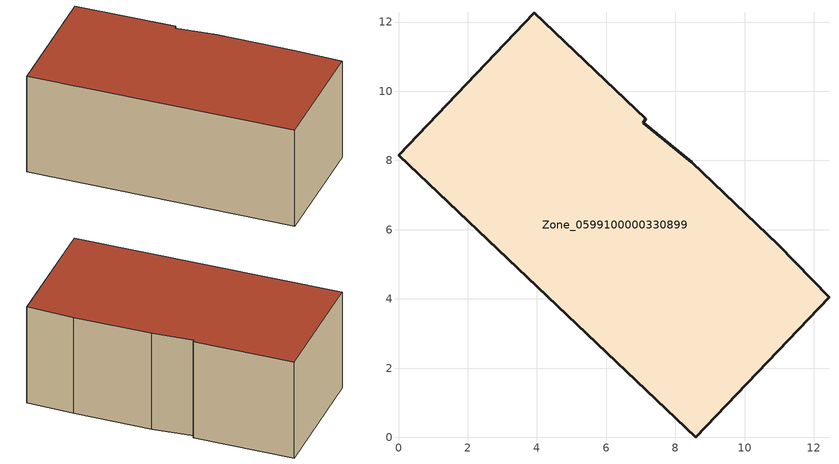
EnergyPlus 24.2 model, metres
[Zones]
Zone_0599100000330899
 floor ground (C_G): 12.44,4.04 8.58,0 0,8.15 3.92,12.27 7.15,9.2 7.07,9.09 8.47,7.94 10.97,5.57 z3.17
 wall outside (C_F): 7.15,9.2 3.92,12.27 0,8.15 8.58,0 12.44,4.04 10.97,5.57 8.47,7.94 7.07,9.09 7.15,9.2 z3.17:7.9
 roof outside (C_R): 8.58,0 12.44,4.04 10.97,5.57 8.47,7.94 7.07,9.09 7.15,9.2 3.92,12.27 0,8.15 z7.9
[BUILDING]
Pand.0599100000330899: North Axis=0; Terrain=City; Loads Convergence Tolerance Value=0.04; Temperature Convergence Tolerance Value=0.4; Solar Distribution=FullExterior; Maximum Number of Warmup Days=25; Minimum Number of Warmup Days=1
[Site:Location]
Rotterdam.The.Hague.AP_ZH_NLD Design_Conditions: Latitude=51.96; Longitude=4.45; Time Zone=1; Elevation=-4.5
[SITE:GROUNDTEMPERATURE:BUILDINGSURFACE]
18, 18, 18, 18, 18, 18, 18, 18, 18, 18, 18, 18
[MATERIAL] Thermal Absorptance=0.9; Solar Absorptance=0.7; Visible Absorptance=0.7
Name | Roughness | Thickness | Conductivity | Density | Specific Heat
G.TC.1975-1991 | MediumSmooth | 0.15 | 0.288461 | 540 | 1210
F.TC.1975-1991 | Rough | 0.3 | 0.230769 | 1920 | 840
R.TC.1975-1991 | MediumRough | 0.2 | 0.153846 | 1500 | 1000
[CONSTRUCTION]
C_G: G.TC.1975-1991
C_F: F.TC.1975-1991
C_R: R.TC.1975-1991
[ZONE]
Zone_0599100000330899: Type=1; Multiplier=1; Ceiling Height=Autocalculate; Volume=Autocalculate; Floor Area=autocalculate; Part of Total Floor Area=Yes
[ZONEINFILTRATION:DESIGNFLOWRATE]
Infil_Zone_0599100000330899: Zone or ZoneList or Space or SpaceList=Zone_0599100000330899; Schedule=AlwaysOn; Design Flow Rate Calculation Method=Flow/Area; Flow Rate per Floor Area=0.003; Constant Term Coefficient=1; Temperature Term Coefficient=0; Velocity Term Coefficient=0; Velocity Squared Term Coefficient=0
[HVACTEMPLATE:ZONE:IDEALLOADSAIRSYSTEM]
Zone_0599100000330899: Maximum Heating Supply Air Temperature=50; Minimum Cooling Supply Air Temperature=13; Maximum Heating Supply Air Humidity Ratio=0.0156; Minimum Cooling Supply Air Humidity Ratio=0.0077; Heating Limit=NoLimit; Cooling Limit=NoLimit; Dehumidification Control Type=ConstantSensibleHeatRatio; Cooling Sensible Heat Ratio=0.7; Dehumidification Setpoint=60; Humidification Control Type=None; Humidification Setpoint=30; Outdoor Air Method=None; Outdoor Air Flow Rate per Person=0.00944; Outdoor Air Flow Rate per Zone Floor Area=0; Outdoor Air Flow Rate per Zone=0; Demand Controlled Ventilation Type=None; Outdoor Air Economizer Type=NoEconomizer; Heat Recovery Type=None; Sensible Heat Recovery Effectiveness=0.7; Latent Heat Recovery Effectiveness=0.65
[ZONECONTROL:THERMOSTAT]
ThermostatControl_Zone_0599100000330899: Zone or ZoneList=Zone_0599100000330899; Control Type Schedule=DualSetpointControlType; Control 1=Thermostat_Zone_0599100000330899; Temperature Difference Between Cutout And Setpoint=0
[THERMOSTATSETPOINT:DUALSETPOINT]
Thermostat_Zone_0599100000330899: Heating Setpoint Temperature Schedule=HeatingSetpoint_Zone_0599100000330899; Cooling Setpoint Temperature Schedule=CoolingSetpoint_Zone_0599100000330899
[SCHEDULE:COMPACT]
HeatingSetpoint_Zone_0599100000330899: Through: 12/31, For: AllDays, Until: 24:00, 21
CoolingSetpoint_Zone_0599100000330899: Through: 12/31, For: AllDays, Until: 24:00, 24
DualSetpointControlType: Through: 12/31, For: AllDays, Until: 24:00, 4
AlwaysOn: Through: 12/31, For: AllDays, Until: 24:00, 1
